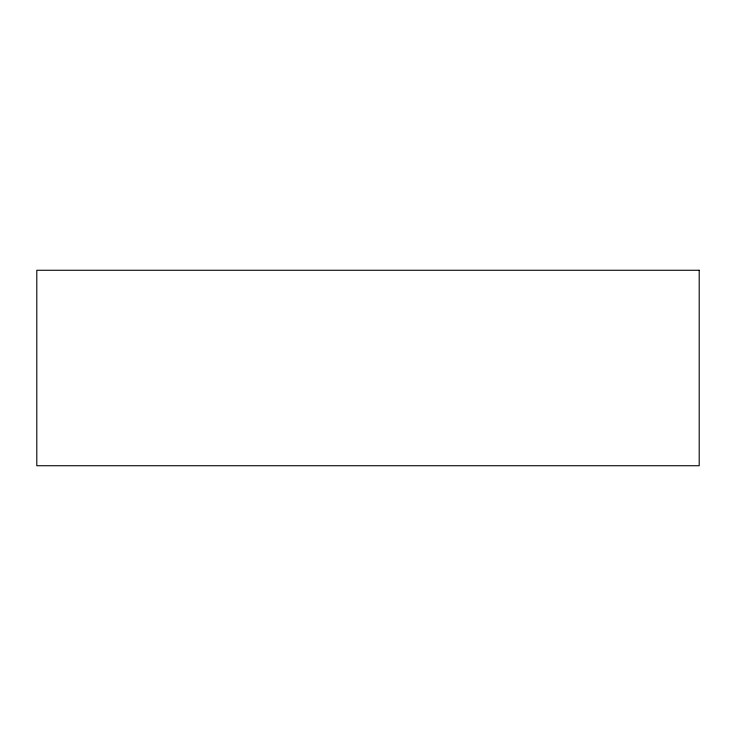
<?xml version="1.0" encoding="UTF-8"?>
<svg xmlns="http://www.w3.org/2000/svg" width="736" height="736" viewBox="0 0 736 736"><rect width="100%" height="100%" fill="white"/><g stroke="black" fill="none" stroke-linecap="round" stroke-linejoin="round"><path stroke-width="1.1" d="M699.2 270.268L36.8 270.268L36.8 465.732L699.2 465.732L699.2 270.268"/></g></svg>
